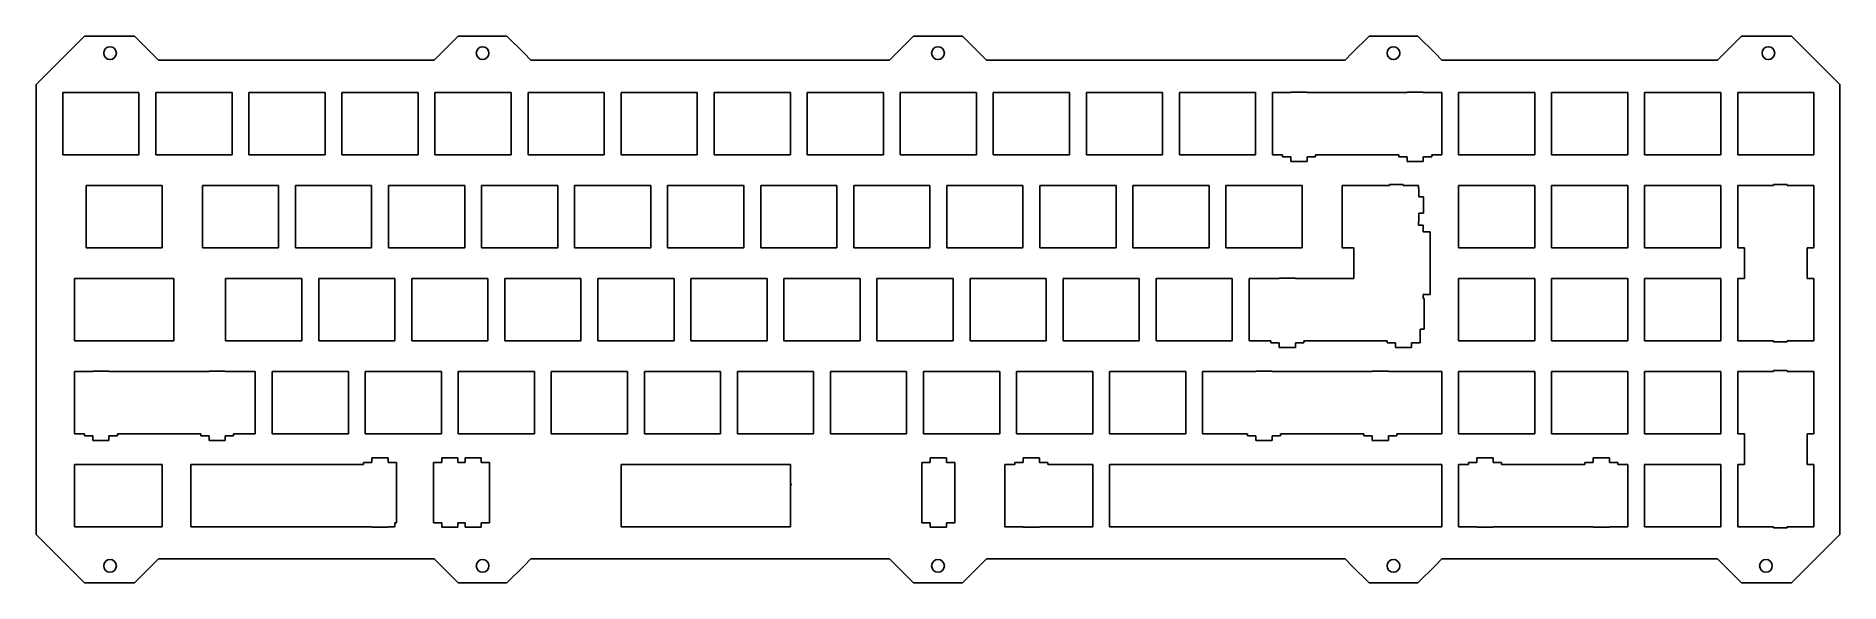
# Model space of a CAD drawing. Extents: x 26 to 395, y 92 to 204.
import ezdxf

# ---------------------------------------------------------------- set-up
doc = ezdxf.new("R2010")
doc.units = 0
doc.header["$LTSCALE"] = 10
doc.layers.get('0').update_dxf_attribs({"linetype": 'CONTINUOUS'})

msp = doc.modelspace()

# ---------------------------------------------------------------- linework, layer by layer
at = {"color": 7, "linetype": 'CONTINUOUS'}
for p, q in [((35.75, 204), (25.8505, 194.101)), ((36, 204), (35.75, 204)), ((36, 204), (46, 204)), ((46, 204), (49.5, 200.5)), ((108.75, 200.5), (112.25, 204)), ((112.25, 204), (122.25, 204)), ((122.25, 204), (125.75, 200.5)), ((202, 200.5), (205.5, 204)), ((205.5, 204), (215.5, 204)), ((215.5, 204), (219, 200.5)), ((298.75, 204), (295.25, 200.5)), ((298.75, 204), (308.75, 204)), ((308.75, 204), (312.25, 200.5)), ((375, 204), (371.5, 200.5)), ((375, 204), (385, 204)), ((385, 204), (385.25, 204)), ((385.25, 204), (395.148, 194.102)), ((49.5, 200.5), (50.9142, 199.086)), ((108.75, 200.5), (107.336, 199.086)), ((125.75, 200.5), (127.164, 199.086)), ((202, 200.5), (200.586, 199.086)), ((219, 200.5), (220.414, 199.086)), ((295.25, 200.5), (293.836, 199.086)), ((312.25, 200.5), (313.664, 199.086)), ((371.5, 200.5), (370.086, 199.086)), ((50.9142, 199.086), (107.336, 199.086)), ((127.164, 199.086), (200.586, 199.086)), ((220.414, 199.086), (293.836, 199.086)), ((313.664, 199.086), (370.086, 199.086)), ((25.8505, 194.101), (25.8505, 101.899)), ((31.3204, 192.468), (46.9198, 192.468)), ((31.3204, 179.667), (31.3204, 192.468)), ((46.9198, 192.468), (46.9198, 179.667)), ((50.3704, 192.468), (65.9698, 192.468)), ((50.3704, 179.667), (50.3704, 192.468)), ((65.9698, 192.468), (65.9698, 179.667)), ((69.4203, 192.468), (85.0198, 192.468)), ((69.4203, 179.667), (69.4203, 192.468)), ((85.0198, 192.468), (85.0198, 179.667)), ((88.4703, 192.468), (104.07, 192.468)), ((88.4703, 179.667), (88.4703, 192.468)), ((104.07, 192.468), (104.07, 179.667)), ((107.52, 192.468), (123.118, 192.468)), ((107.52, 179.667), (107.52, 192.468)), ((123.118, 192.468), (123.118, 179.667)), ((126.57, 192.468), (142.168, 192.468)), ((126.57, 179.667), (126.57, 192.468)), ((142.168, 192.468), (142.168, 179.667)), ((145.619, 192.468), (161.22, 192.468)), ((145.619, 179.667), (145.619, 192.468)), ((161.22, 192.468), (161.22, 179.667)), ((164.67, 192.468), (180.27, 192.468)), ((164.67, 179.667), (164.67, 192.468)), ((180.27, 192.468), (180.27, 179.667)), ((183.72, 192.468), (199.32, 192.468)), ((183.72, 179.667), (183.72, 192.468)), ((199.32, 192.468), (199.32, 179.667)), ((202.77, 192.468), (218.37, 192.468)), ((202.77, 179.667), (202.77, 192.468)), ((218.37, 192.468), (218.37, 179.667)), ((221.82, 192.468), (237.42, 192.468)), ((221.82, 179.667), (221.82, 192.468)), ((237.42, 192.468), (237.42, 179.667)), ((240.87, 192.468), (256.47, 192.468)), ((240.87, 179.667), (240.87, 192.468)), ((256.47, 192.468), (256.47, 179.667)), ((259.92, 192.468), (275.52, 192.468)), ((259.92, 179.667), (259.92, 192.468)), ((275.52, 192.468), (275.52, 179.667)), ((282.743, 192.468), (278.97, 192.468)), ((278.97, 192.468), (278.97, 179.667)), ((282.743, 192.519), (282.743, 192.468)), ((286.045, 192.519), (282.743, 192.519)), ((286.045, 192.468), (286.045, 192.519)), ((306.545, 192.468), (286.045, 192.468)), ((309.845, 192.519), (306.545, 192.519)), ((306.545, 192.519), (306.545, 192.468)), ((309.845, 192.468), (309.845, 192.519)), ((313.62, 192.468), (309.845, 192.468)), ((313.62, 179.667), (313.62, 192.468)), ((317.07, 192.468), (332.67, 192.468)), ((317.07, 179.667), (317.07, 192.468)), ((332.67, 192.468), (332.67, 179.667)), ((336.12, 192.468), (351.72, 192.468)), ((336.12, 179.667), (336.12, 192.468)), ((351.72, 192.468), (351.72, 179.667)), ((355.17, 192.468), (370.77, 192.468)), ((355.17, 179.667), (355.17, 192.468)), ((370.77, 192.468), (370.77, 179.667)), ((374.22, 192.468), (389.82, 192.468)), ((374.22, 179.667), (374.22, 192.468)), ((389.82, 192.468), (389.82, 179.667)), ((395.148, 194.102), (395.148, 101.898)), ((46.9198, 179.667), (31.3204, 179.667)), ((65.9698, 179.667), (50.3704, 179.667)), ((85.0198, 179.667), (69.4203, 179.667)), ((104.07, 179.667), (88.4703, 179.667)), ((123.118, 179.667), (107.52, 179.667)), ((142.168, 179.667), (126.57, 179.667)), ((161.22, 179.667), (145.619, 179.667)), ((180.27, 179.667), (164.67, 179.667)), ((199.32, 179.667), (183.72, 179.667)), ((218.37, 179.667), (202.77, 179.667)), ((237.42, 179.667), (221.82, 179.667)), ((256.47, 179.667), (240.87, 179.667)), ((275.52, 179.667), (259.92, 179.667)), ((278.97, 179.667), (281.02, 179.667)), ((281.02, 179.667), (281.02, 179.297)), ((281.02, 179.297), (282.743, 179.297)), ((282.743, 179.297), (282.743, 178.317)), ((282.743, 178.317), (286.045, 178.317)), ((286.045, 178.317), (286.045, 179.297)), ((286.045, 179.297), (287.769, 179.297)), ((287.769, 179.297), (287.769, 179.667)), ((287.769, 179.667), (304.82, 179.667)), ((304.82, 179.667), (304.82, 179.297)), ((304.82, 179.297), (306.545, 179.297)), ((306.545, 179.297), (306.545, 178.317)), ((306.545, 178.317), (309.845, 178.317)), ((309.845, 178.317), (309.845, 179.297)), ((309.845, 179.297), (311.569, 179.297)), ((311.569, 179.297), (311.569, 179.667)), ((311.569, 179.667), (313.62, 179.667)), ((332.67, 179.667), (317.07, 179.667)), ((351.72, 179.667), (336.12, 179.667)), ((370.77, 179.667), (355.17, 179.667)), ((389.82, 179.667), (374.22, 179.667)), ((302.937, 173.593), (302.937, 173.418)), ((305.737, 173.593), (302.937, 173.593)), ((305.737, 173.418), (305.737, 173.593)), ((381.52, 173.593), (381.52, 173.418)), ((384.32, 173.593), (381.52, 173.593)), ((384.32, 173.418), (384.32, 173.593)), ((36.0815, 173.418), (51.6823, 173.418)), ((36.0815, 160.618), (36.0815, 173.418)), ((51.6823, 173.418), (51.6823, 160.618)), ((59.8954, 173.418), (75.4948, 173.418)), ((59.8954, 160.618), (59.8954, 173.418)), ((75.4948, 173.418), (75.4948, 160.618)), ((78.9453, 173.418), (94.5448, 173.418)), ((78.9453, 160.618), (78.9453, 173.418)), ((94.5448, 173.418), (94.5448, 160.618)), ((97.9953, 173.418), (113.595, 173.418)), ((97.9953, 160.618), (97.9953, 173.418)), ((113.595, 173.418), (113.595, 160.618)), ((117.045, 173.418), (132.645, 173.418)), ((117.045, 160.618), (117.045, 173.418)), ((132.645, 173.418), (132.645, 160.618)), ((136.095, 173.418), (151.695, 173.418)), ((136.095, 160.618), (136.095, 173.418)), ((151.695, 173.418), (151.695, 160.618)), ((155.144, 173.418), (170.745, 173.418)), ((155.144, 160.618), (155.144, 173.418)), ((170.745, 173.418), (170.745, 160.618)), ((174.195, 173.418), (189.795, 173.418)), ((174.195, 160.618), (174.195, 173.418)), ((189.795, 173.418), (189.795, 160.618)), ((193.245, 173.418), (208.845, 173.418)), ((193.245, 160.618), (193.245, 173.418)), ((208.845, 173.418), (208.845, 160.618)), ((212.295, 173.418), (227.895, 173.418)), ((212.295, 160.618), (212.295, 173.418)), ((227.895, 173.418), (227.895, 160.618)), ((231.345, 173.418), (246.945, 173.418)), ((231.345, 160.618), (231.345, 173.418)), ((246.945, 173.418), (246.945, 160.618)), ((250.395, 173.418), (265.995, 173.418)), ((250.395, 160.618), (250.395, 173.418)), ((265.995, 173.418), (265.995, 160.618)), ((269.445, 173.418), (285.045, 173.418)), ((269.445, 160.618), (269.445, 173.418)), ((285.045, 173.418), (285.045, 160.618)), ((302.937, 173.418), (293.256, 173.418)), ((293.256, 173.418), (293.256, 160.618)), ((308.857, 173.418), (305.737, 173.418)), ((308.857, 172.768), (308.857, 173.418)), ((308.967, 172.768), (308.857, 172.768)), ((308.967, 171.042), (308.967, 172.768)), ((309.888, 171.042), (308.967, 171.042)), ((309.888, 167.742), (309.888, 171.042)), ((317.07, 173.418), (332.67, 173.418)), ((317.07, 160.618), (317.07, 173.418)), ((332.67, 173.418), (332.67, 160.618)), ((336.12, 173.418), (351.72, 173.418)), ((336.12, 160.618), (336.12, 173.418)), ((351.72, 173.418), (351.72, 160.618)), ((355.17, 173.418), (370.77, 173.418)), ((355.17, 160.618), (355.17, 173.418)), ((370.77, 173.418), (370.77, 160.618)), ((381.52, 173.418), (374.22, 173.418)), ((374.22, 173.418), (374.22, 160.618)), ((389.82, 173.418), (384.32, 173.418)), ((389.82, 160.618), (389.82, 173.418)), ((308.967, 166.018), (308.967, 167.742)), ((308.967, 167.742), (309.888, 167.742)), ((308.857, 165.292), (308.857, 166.018)), ((308.857, 166.018), (308.967, 166.018)), ((309.837, 165.292), (308.857, 165.292)), ((309.837, 163.894), (309.837, 165.292)), ((309.837, 163.894), (311.239, 163.894)), ((311.239, 163.894), (311.239, 151.094)), ((51.6823, 160.618), (36.0815, 160.618)), ((75.4948, 160.618), (59.8954, 160.618)), ((94.5448, 160.618), (78.9453, 160.618)), ((113.595, 160.618), (97.9953, 160.618)), ((132.645, 160.618), (117.045, 160.618)), ((151.695, 160.618), (136.095, 160.618)), ((170.745, 160.618), (155.144, 160.618)), ((189.795, 160.618), (174.195, 160.618)), ((208.845, 160.618), (193.245, 160.618)), ((227.895, 160.618), (212.295, 160.618)), ((246.945, 160.618), (231.345, 160.618)), ((265.995, 160.618), (250.395, 160.618)), ((285.045, 160.618), (269.445, 160.618)), ((293.256, 160.618), (295.64, 160.618)), ((295.64, 160.618), (295.64, 154.368)), ((332.67, 160.618), (317.07, 160.618)), ((351.72, 160.618), (336.12, 160.618)), ((370.77, 160.618), (355.17, 160.618)), ((374.22, 160.618), (375.619, 160.618)), ((375.619, 160.618), (375.619, 154.368)), ((388.42, 154.368), (388.42, 160.618)), ((388.42, 160.618), (389.82, 160.618)), ((33.7003, 154.368), (54.0622, 154.368)), ((33.7003, 141.568), (33.7003, 154.368)), ((54.0622, 154.368), (54.0622, 141.568)), ((64.6565, 154.368), (80.2573, 154.368)), ((64.6565, 141.568), (64.6565, 154.368)), ((80.2573, 154.368), (80.2573, 141.568)), ((83.7064, 154.368), (99.3073, 154.368)), ((83.7064, 141.568), (83.7064, 154.368)), ((99.3073, 154.368), (99.3073, 141.568)), ((102.756, 154.368), (118.357, 154.368)), ((102.756, 141.568), (102.756, 154.368)), ((118.357, 154.368), (118.357, 141.568)), ((121.806, 154.368), (137.407, 154.368)), ((121.806, 141.568), (121.806, 154.368)), ((137.407, 154.368), (137.407, 141.568)), ((140.856, 154.368), (156.457, 154.368)), ((140.856, 141.568), (140.856, 154.368)), ((156.457, 154.368), (156.457, 141.568)), ((159.906, 154.368), (175.507, 154.368)), ((159.906, 141.568), (159.906, 154.368)), ((175.507, 154.368), (175.507, 141.568)), ((178.956, 154.368), (194.557, 154.368)), ((178.956, 141.568), (178.956, 154.368)), ((194.557, 154.368), (194.557, 141.568)), ((198.006, 154.368), (213.607, 154.368)), ((198.006, 141.568), (198.006, 154.368)), ((213.607, 154.368), (213.607, 141.568)), ((217.056, 154.368), (232.657, 154.368)), ((217.056, 141.568), (217.056, 154.368)), ((232.657, 154.368), (232.657, 141.568)), ((236.106, 154.368), (251.707, 154.368)), ((236.106, 141.568), (236.106, 154.368)), ((251.707, 154.368), (251.707, 141.568)), ((255.156, 154.368), (270.757, 154.368)), ((255.156, 141.568), (255.156, 154.368)), ((270.757, 154.368), (270.757, 141.568)), ((280.362, 154.368), (274.206, 154.368)), ((274.206, 154.368), (274.206, 141.568)), ((283.661, 154.418), (280.362, 154.418)), ((280.362, 154.418), (280.362, 154.368)), ((283.661, 154.368), (283.661, 154.418)), ((295.64, 154.368), (283.661, 154.368)), ((317.07, 154.368), (332.67, 154.368)), ((317.07, 141.568), (317.07, 154.368)), ((332.67, 154.368), (332.67, 141.568)), ((336.12, 154.368), (351.72, 154.368)), ((336.12, 141.568), (336.12, 154.368)), ((351.72, 154.368), (351.72, 141.568)), ((355.17, 154.368), (370.77, 154.368)), ((355.17, 141.568), (355.17, 154.368)), ((370.77, 154.368), (370.77, 141.568)), ((375.619, 154.368), (374.22, 154.368)), ((374.22, 154.368), (374.22, 141.568)), ((389.82, 154.368), (388.42, 154.368)), ((389.82, 141.568), (389.82, 154.368)), ((309.837, 150.267), (309.837, 151.094)), ((309.837, 151.094), (311.239, 151.094)), ((310.012, 150.267), (309.837, 150.267)), ((310.012, 147.467), (310.012, 150.267)), ((310.012, 143.942), (310.012, 147.467)), ((54.0622, 141.568), (33.7003, 141.568)), ((80.2573, 141.568), (64.6565, 141.568)), ((99.3073, 141.568), (83.7064, 141.568)), ((118.357, 141.568), (102.756, 141.568)), ((137.407, 141.568), (121.806, 141.568)), ((156.457, 141.568), (140.856, 141.568)), ((175.507, 141.568), (159.906, 141.568)), ((194.557, 141.568), (178.956, 141.568)), ((213.607, 141.568), (198.006, 141.568)), ((232.657, 141.568), (217.056, 141.568)), ((251.707, 141.568), (236.106, 141.568)), ((270.757, 141.568), (255.156, 141.568)), ((274.206, 141.568), (278.638, 141.568)), ((278.638, 141.568), (278.638, 141.198)), ((278.638, 141.198), (280.362, 141.198)), ((280.362, 141.198), (280.362, 140.217)), ((283.661, 140.217), (283.661, 141.198)), ((283.661, 141.198), (285.388, 141.198)), ((285.388, 141.198), (285.388, 141.568)), ((285.388, 141.568), (301.712, 141.568)), ((301.712, 141.568), (302.439, 141.568)), ((302.439, 141.568), (302.439, 141.198)), ((302.439, 141.198), (304.162, 141.198)), ((304.162, 141.198), (304.162, 140.217)), ((307.463, 140.217), (307.463, 141.198)), ((307.463, 141.198), (309.188, 141.198)), ((309.188, 141.198), (309.188, 143.942)), ((309.188, 143.942), (309.888, 143.942)), ((309.888, 143.942), (310.012, 143.942)), ((332.67, 141.568), (317.07, 141.568)), ((351.72, 141.568), (336.12, 141.568)), ((370.77, 141.568), (355.17, 141.568)), ((374.22, 141.568), (381.52, 141.568)), ((381.52, 141.568), (381.52, 141.393)), ((381.52, 141.393), (384.32, 141.393)), ((384.32, 141.393), (384.32, 141.568)), ((384.32, 141.568), (389.82, 141.568)), ((280.362, 140.217), (283.661, 140.217)), ((304.162, 140.217), (307.463, 140.217)), ((37.4761, 135.318), (33.7003, 135.318)), ((33.7003, 135.318), (33.7003, 122.518)), ((37.4761, 135.369), (37.4761, 135.318)), ((40.7751, 135.369), (37.4761, 135.369)), ((40.7751, 135.318), (40.7751, 135.369)), ((61.2762, 135.318), (40.7751, 135.318)), ((64.5752, 135.369), (61.2762, 135.369)), ((61.2762, 135.369), (61.2762, 135.318)), ((64.5752, 135.318), (64.5752, 135.369)), ((70.7323, 135.318), (64.5752, 135.318)), ((70.7323, 122.518), (70.7323, 135.318)), ((74.1814, 135.318), (89.7823, 135.318)), ((74.1814, 122.518), (74.1814, 135.318)), ((89.7823, 135.318), (89.7823, 122.518)), ((93.2314, 135.318), (108.832, 135.318)), ((93.2314, 122.518), (93.2314, 135.318)), ((108.832, 135.318), (108.832, 122.518)), ((112.281, 135.318), (127.882, 135.318)), ((112.281, 122.518), (112.281, 135.318)), ((127.882, 135.318), (127.882, 122.518)), ((131.331, 135.318), (146.932, 135.318)), ((131.331, 122.518), (131.331, 135.318)), ((146.932, 135.318), (146.932, 122.518)), ((150.381, 135.318), (165.982, 135.318)), ((150.381, 122.518), (150.381, 135.318)), ((165.982, 135.318), (165.982, 122.518)), ((169.431, 135.318), (185.032, 135.318)), ((169.431, 122.518), (169.431, 135.318)), ((185.032, 135.318), (185.032, 122.518)), ((188.481, 135.318), (204.082, 135.318)), ((188.481, 122.518), (188.481, 135.318)), ((204.082, 135.318), (204.082, 122.518)), ((207.531, 135.318), (223.132, 135.318)), ((207.531, 122.518), (207.531, 135.318)), ((223.132, 135.318), (223.132, 122.518)), ((226.581, 135.318), (242.182, 135.318)), ((226.581, 122.518), (226.581, 135.318)), ((242.182, 135.318), (242.182, 122.518)), ((245.631, 135.318), (261.232, 135.318)), ((245.631, 122.518), (245.631, 135.318)), ((261.232, 135.318), (261.232, 122.518)), ((275.601, 135.318), (264.681, 135.318)), ((264.681, 135.318), (264.681, 122.518)), ((275.601, 135.369), (275.601, 135.318)), ((278.9, 135.369), (275.601, 135.369)), ((278.9, 135.318), (278.9, 135.369)), ((299.401, 135.318), (278.9, 135.318)), ((302.7, 135.369), (299.401, 135.369)), ((299.401, 135.369), (299.401, 135.318)), ((302.7, 135.318), (302.7, 135.369)), ((313.62, 135.318), (302.7, 135.318)), ((313.62, 122.518), (313.62, 135.318)), ((317.07, 135.318), (332.67, 135.318)), ((317.07, 122.518), (317.07, 135.318)), ((332.67, 135.318), (332.67, 122.518)), ((336.12, 135.318), (351.72, 135.318)), ((336.12, 122.518), (336.12, 135.318)), ((351.72, 135.318), (351.72, 122.518)), ((355.17, 135.318), (370.77, 135.318)), ((355.17, 122.518), (355.17, 135.318)), ((370.77, 135.318), (370.77, 122.518)), ((381.52, 135.318), (374.22, 135.318)), ((374.22, 135.318), (374.22, 122.518)), ((381.52, 135.493), (381.52, 135.318)), ((384.32, 135.493), (381.52, 135.493)), ((384.32, 135.318), (384.32, 135.493)), ((389.82, 135.318), (384.32, 135.318)), ((389.82, 122.518), (389.82, 135.318)), ((33.7003, 122.518), (35.7508, 122.518)), ((35.7508, 122.518), (35.7508, 122.147)), ((35.7508, 122.147), (37.4761, 122.147)), ((37.4761, 122.147), (37.4761, 121.167)), ((40.7751, 121.167), (40.7751, 122.147)), ((40.7751, 122.147), (42.5004, 122.147)), ((42.5004, 122.147), (42.5004, 122.518)), ((42.5004, 122.518), (59.5509, 122.518)), ((59.5509, 122.518), (59.5509, 122.147)), ((59.5509, 122.147), (61.2762, 122.147)), ((61.2762, 122.147), (61.2762, 121.167)), ((64.5752, 121.167), (64.5752, 122.147)), ((64.5752, 122.147), (66.3004, 122.147)), ((66.3004, 122.147), (66.3004, 122.518)), ((66.3004, 122.518), (70.7323, 122.518)), ((89.7823, 122.518), (74.1814, 122.518)), ((108.832, 122.518), (93.2314, 122.518)), ((127.882, 122.518), (112.281, 122.518)), ((146.932, 122.518), (131.331, 122.518)), ((165.982, 122.518), (150.381, 122.518)), ((185.032, 122.518), (169.431, 122.518)), ((204.082, 122.518), (188.481, 122.518)), ((223.132, 122.518), (207.531, 122.518)), ((242.182, 122.518), (226.581, 122.518)), ((261.232, 122.518), (245.631, 122.518)), ((264.681, 122.518), (273.876, 122.518)), ((273.876, 122.518), (273.876, 122.147)), ((273.876, 122.147), (275.601, 122.147)), ((275.601, 122.147), (275.601, 121.167)), ((278.9, 121.167), (278.9, 122.147)), ((278.9, 122.147), (280.626, 122.147)), ((280.626, 122.147), (280.626, 122.518)), ((280.626, 122.518), (297.676, 122.518)), ((297.676, 122.518), (297.676, 122.147)), ((297.676, 122.147), (299.401, 122.147)), ((299.401, 122.147), (299.401, 121.167)), ((302.7, 121.167), (302.7, 122.147)), ((302.7, 122.147), (304.425, 122.147)), ((304.425, 122.147), (304.425, 122.518)), ((304.425, 122.518), (313.62, 122.518)), ((332.67, 122.518), (317.07, 122.518)), ((351.72, 122.518), (336.12, 122.518)), ((370.77, 122.518), (355.17, 122.518)), ((374.22, 122.518), (375.619, 122.518)), ((375.619, 122.518), (375.619, 116.268)), ((388.42, 116.268), (388.42, 122.518)), ((388.42, 122.518), (389.82, 122.518)), ((37.4761, 121.167), (40.7751, 121.167)), ((61.2762, 121.167), (64.5752, 121.167)), ((275.601, 121.167), (278.9, 121.167)), ((299.401, 121.167), (302.7, 121.167)), ((33.7003, 116.268), (51.6823, 116.268)), ((33.7003, 103.468), (33.7003, 116.268)), ((51.6823, 116.268), (51.6823, 103.468)), ((57.5128, 116.268), (80.2573, 116.268)), ((57.5128, 103.468), (57.5128, 116.268)), ((80.2573, 116.268), (81.3252, 116.268)), ((92.8938, 116.268), (81.3252, 116.268)), ((94.6192, 116.637), (92.8938, 116.637)), ((92.8938, 116.637), (92.8938, 116.268)), ((94.6192, 117.617), (94.6192, 116.637)), ((97.9181, 117.617), (94.6192, 117.617)), ((97.9181, 116.637), (97.9181, 117.617)), ((99.6435, 116.637), (97.9181, 116.637)), ((99.6435, 112.167), (99.6435, 116.637)), ((108.912, 116.637), (107.188, 116.637)), ((107.188, 116.637), (107.188, 112.167)), ((112.213, 117.617), (108.912, 117.617)), ((108.912, 117.617), (108.912, 116.637)), ((112.213, 116.637), (112.213, 117.617)), ((113.669, 116.637), (112.213, 116.637)), ((116.97, 117.617), (113.669, 117.617)), ((113.669, 117.617), (113.669, 116.637)), ((116.97, 116.637), (116.97, 117.617)), ((118.695, 116.637), (116.97, 116.637)), ((118.695, 112.167), (118.695, 116.637)), ((180.27, 116.268), (145.619, 116.268)), ((145.619, 116.268), (145.619, 112.167)), ((180.27, 112.168), (180.27, 116.268)), ((208.912, 116.639), (207.189, 116.639)), ((207.189, 116.639), (207.189, 112.168)), ((212.219, 117.617), (208.912, 117.617)), ((208.912, 117.617), (208.912, 116.639)), ((212.219, 116.639), (212.219, 117.617)), ((213.945, 116.639), (212.219, 116.639)), ((213.945, 112.168), (213.945, 116.639)), ((226.245, 116.268), (224.2, 116.268)), ((224.2, 116.268), (224.2, 112.168)), ((227.969, 116.639), (226.245, 116.639)), ((226.245, 116.639), (226.245, 116.268)), ((231.269, 117.617), (227.969, 117.617)), ((227.969, 117.617), (227.969, 116.639)), ((231.269, 116.639), (231.269, 117.617)), ((232.995, 116.639), (231.269, 116.639)), ((232.995, 116.268), (232.995, 116.639)), ((242.182, 116.268), (232.995, 116.268)), ((242.182, 103.468), (242.182, 116.268)), ((245.631, 116.268), (313.62, 116.268)), ((245.631, 103.468), (245.631, 116.268)), ((313.62, 116.268), (313.62, 103.468)), ((319.12, 116.268), (317.07, 116.268)), ((317.07, 116.268), (317.07, 103.468)), ((320.845, 116.637), (319.12, 116.637)), ((319.12, 116.637), (319.12, 116.268)), ((320.845, 117.617), (320.845, 116.637)), ((324.145, 117.617), (320.845, 117.617)), ((324.145, 116.637), (324.145, 117.617)), ((325.869, 116.637), (324.145, 116.637)), ((325.869, 116.268), (325.869, 116.637)), ((342.92, 116.268), (325.869, 116.268)), ((344.645, 116.637), (342.92, 116.637)), ((342.92, 116.637), (342.92, 116.268)), ((347.945, 117.617), (344.645, 117.617)), ((344.645, 117.617), (344.645, 116.637)), ((347.945, 116.637), (347.945, 117.617)), ((349.669, 116.637), (347.945, 116.637)), ((349.669, 116.268), (349.669, 116.637)), ((351.72, 116.268), (349.669, 116.268)), ((351.72, 103.468), (351.72, 116.268)), ((355.17, 116.268), (370.77, 116.268)), ((355.17, 103.468), (355.17, 116.268)), ((370.77, 116.268), (370.77, 103.468)), ((375.619, 116.268), (374.22, 116.268)), ((374.22, 116.268), (374.22, 103.468)), ((389.82, 116.268), (388.42, 116.268)), ((389.82, 103.468), (389.82, 116.268)), ((99.6435, 112.167), (99.6435, 107.567)), ((107.188, 107.567), (107.188, 112.167)), ((118.695, 112.167), (118.695, 107.567)), ((145.619, 112.167), (145.619, 107.567)), ((180.27, 107.569), (180.27, 112.168)), ((180.27, 112.168), (180.602, 112.157)), ((207.189, 112.168), (207.189, 107.569)), ((213.945, 112.168), (213.945, 107.569)), ((224.2, 107.569), (224.2, 112.168)), ((99.6435, 104.337), (99.6435, 107.567)), ((107.188, 107.567), (107.188, 104.337)), ((118.695, 104.337), (118.695, 107.567)), ((145.619, 107.567), (145.619, 103.468)), ((180.27, 103.468), (180.27, 107.569)), ((207.189, 107.569), (207.189, 104.337)), ((213.945, 104.338), (213.945, 107.569)), ((224.2, 107.569), (224.2, 103.468)), ((51.6823, 103.468), (33.7003, 103.468)), ((80.2573, 103.468), (57.5128, 103.468)), ((81.3252, 103.468), (80.2573, 103.468)), ((81.3252, 103.468), (94.6192, 103.468)), ((94.6192, 103.468), (94.6192, 103.418)), ((94.6192, 103.418), (97.9181, 103.418)), ((97.9181, 103.418), (97.9181, 103.468)), ((97.9181, 103.468), (99.3073, 103.468)), ((99.3073, 103.468), (99.3073, 104.337)), ((99.3073, 104.337), (99.6435, 104.337)), ((107.188, 104.337), (108.912, 104.337)), ((108.912, 104.337), (108.912, 103.418)), ((108.912, 103.418), (112.213, 103.418)), ((112.213, 103.418), (112.213, 104.337)), ((112.213, 104.337), (113.669, 104.337)), ((113.669, 104.337), (113.669, 103.418)), ((113.669, 103.418), (116.97, 103.418)), ((116.97, 103.418), (116.97, 104.337)), ((116.97, 104.337), (118.695, 104.337)), ((145.619, 103.468), (180.27, 103.468)), ((207.189, 104.337), (208.912, 104.337)), ((208.912, 104.337), (208.912, 103.418)), ((208.912, 103.418), (212.219, 103.418)), ((212.219, 103.418), (212.219, 104.337)), ((212.219, 104.337), (213.938, 104.337)), ((213.938, 104.337), (213.938, 104.338)), ((213.938, 104.338), (213.945, 104.338)), ((224.2, 103.468), (227.969, 103.468)), ((227.969, 103.468), (227.969, 103.418)), ((227.969, 103.418), (231.269, 103.418)), ((231.269, 103.418), (231.269, 103.468)), ((231.269, 103.468), (242.182, 103.468)), ((313.62, 103.468), (245.631, 103.468)), ((317.07, 103.468), (320.845, 103.468)), ((320.845, 103.468), (320.845, 103.418)), ((320.845, 103.418), (324.145, 103.418)), ((324.145, 103.418), (324.145, 103.468)), ((324.145, 103.468), (344.645, 103.468)), ((344.645, 103.468), (344.645, 103.418)), ((344.645, 103.418), (347.945, 103.418)), ((347.945, 103.418), (347.945, 103.468)), ((347.945, 103.468), (351.72, 103.468)), ((370.77, 103.468), (355.17, 103.468)), ((374.22, 103.468), (381.52, 103.468)), ((381.52, 103.468), (381.52, 103.293)), ((384.32, 103.293), (384.32, 103.468)), ((384.32, 103.468), (389.82, 103.468)), ((35.75, 92), (25.8505, 101.899)), ((381.52, 103.293), (384.32, 103.293)), ((385.25, 92), (395.148, 101.898)), ((49.5, 95.5), (50.9142, 96.9142)), ((50.9142, 96.9142), (107.336, 96.9142)), ((108.75, 95.5), (107.336, 96.9142)), ((125.75, 95.5), (127.164, 96.9142)), ((127.164, 96.9142), (200.586, 96.9142)), ((202, 95.5), (200.586, 96.9142)), ((219, 95.5), (220.414, 96.9142)), ((220.414, 96.9142), (293.836, 96.9142)), ((295.25, 95.5), (293.836, 96.9142)), ((312.25, 95.5), (313.664, 96.9142)), ((313.664, 96.9142), (370.086, 96.9142)), ((371.5, 95.5), (370.086, 96.9142)), ((46, 92), (49.5, 95.5)), ((108.75, 95.5), (112.25, 92)), ((122.25, 92), (125.75, 95.5)), ((202, 95.5), (205.5, 92)), ((215.5, 92), (219, 95.5)), ((295.25, 95.5), (298.75, 92)), ((312.25, 95.5), (308.75, 92)), ((371.5, 95.5), (375, 92)), ((36, 92), (35.75, 92)), ((46, 92), (36, 92)), ((122.25, 92), (112.25, 92)), ((215.5, 92), (205.5, 92)), ((308.75, 92), (298.75, 92)), ((385, 92), (375, 92)), ((385, 92), (385.25, 92))]:
    msp.add_line(p, q, dxfattribs=at)
for centre in [(41, 200.5), (117.25, 200.5), (210.5, 200.5), (303.75, 200.5), (380.5, 200.5), (41, 95.5), (117.25, 95.5), (210.5, 95.5), (303.75, 95.5), (380, 95.5)]:
    msp.add_circle(centre, 1.3, dxfattribs=at)

doc.saveas('drawing.dxf')
